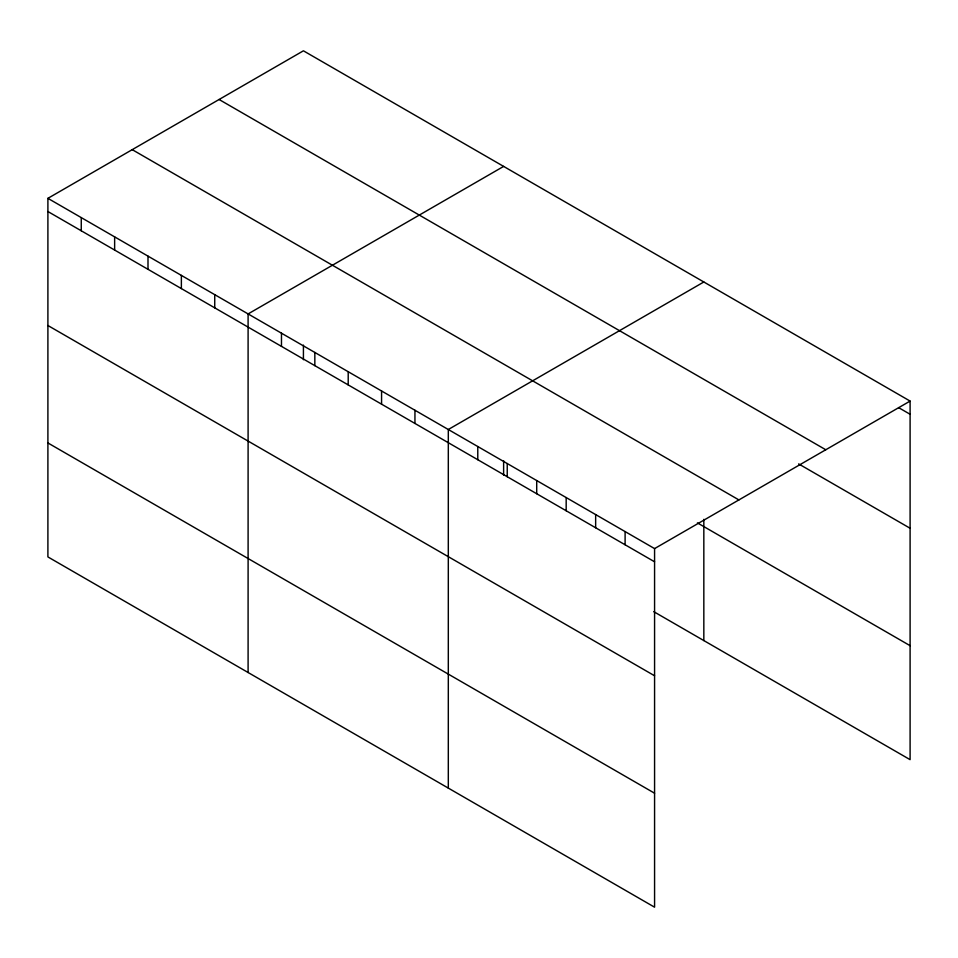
<?xml version="1.0" encoding="UTF-8"?>
<svg xmlns="http://www.w3.org/2000/svg" width="958" height="958" viewBox="0 0 958 958"><rect width="100%" height="100%" fill="white"/><g stroke="black" fill="none" stroke-linecap="round" stroke-linejoin="round"><path stroke-width="1.44" d="M47.9 198.342L654.577 548.599L654.577 907.19L47.9 556.921L47.9 198.342L303.423 50.81L910.1 401.079L910.1 759.658L653.775 611.671M503.621 166.405L248.098 313.925L248.098 672.516M703.831 281.987L448.308 429.507L448.308 788.099M654.577 548.599L910.1 401.079M898.568 407.605L910.1 414.263M219.095 99.5L825.772 449.757M798.637 463.9L910.1 528.253M132.228 149.652L738.905 499.92M697.412 522.888L910.1 645.68M47.9 211.526L654.577 561.795M47.9 325.504L654.577 675.773M47.9 442.943L654.577 793.212M703.831 519.344L703.831 640.579M625.107 531.582L625.107 544.779M595.648 514.578L595.648 527.762M566.178 497.561L566.178 510.758M536.708 480.545L536.708 493.741M507.237 463.54L507.237 476.725M503.621 460.69L503.621 475.3M477.779 446.524L477.779 459.72M414.946 410.252L414.946 423.436M381.571 390.984L381.571 404.168M348.209 371.716L348.209 384.912M314.835 352.448L314.835 365.645M303.423 345.108L303.423 359.717M281.472 333.192L281.472 346.377M214.736 294.657L214.736 307.853M181.373 275.389L181.373 288.586M147.999 256.133L147.999 269.318M114.637 236.866L114.637 250.062M81.262 217.598L81.262 230.794"/></g></svg>
